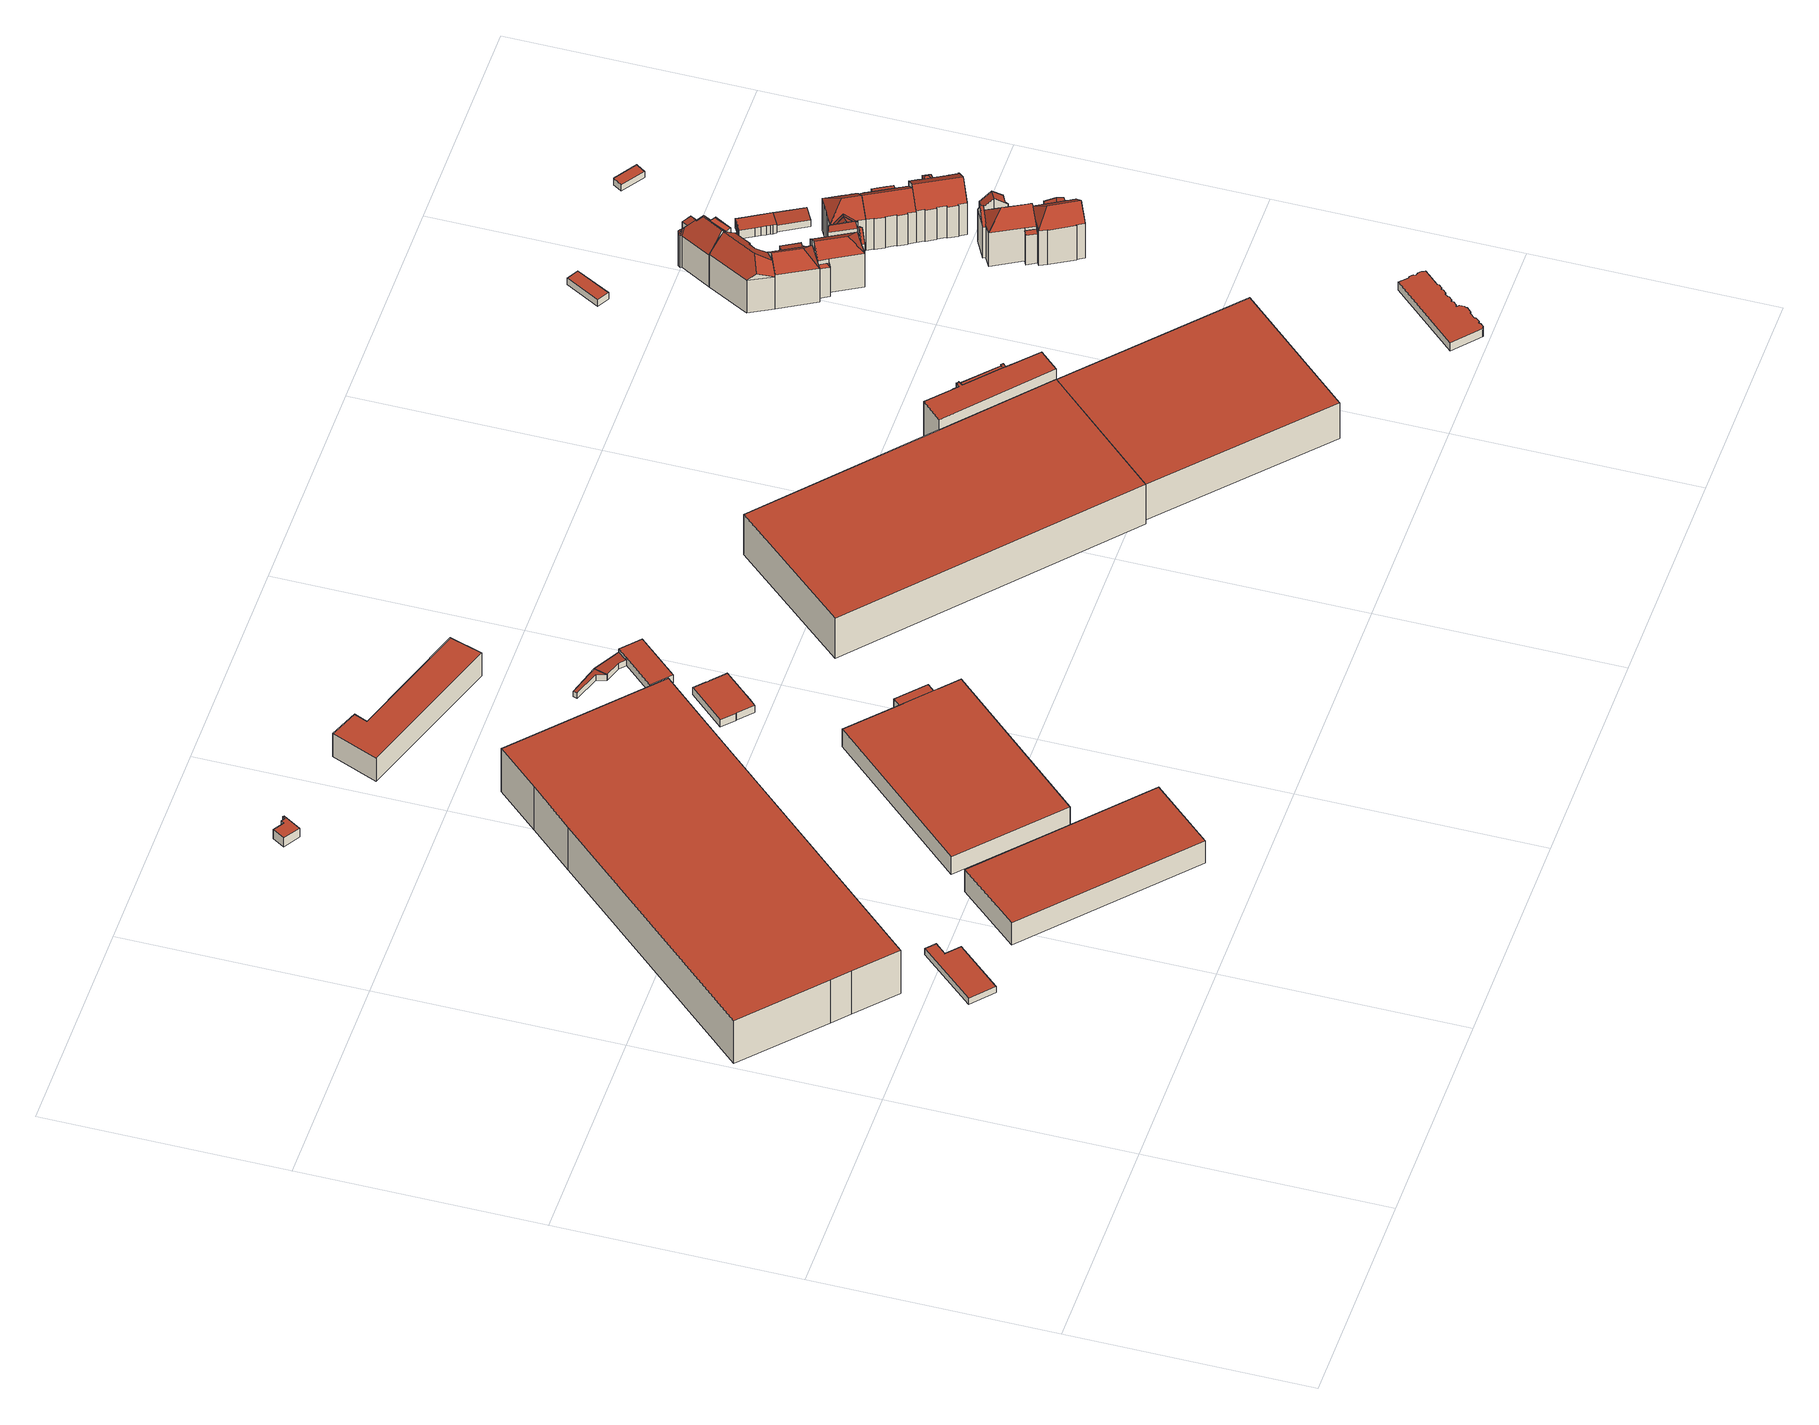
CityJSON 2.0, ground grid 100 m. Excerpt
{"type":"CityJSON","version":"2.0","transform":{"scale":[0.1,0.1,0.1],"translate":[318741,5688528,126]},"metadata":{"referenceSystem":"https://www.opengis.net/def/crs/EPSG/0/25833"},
"CityObjects":{
"building1":{"type":"Building","attributes":{"Dachtyp_tdc":"tdcPolyFlatRoof","Gemeindeschluessel":14713000,"Dachneigung":0,"QualitaetDacherkennung":40,"Geometrietyp2DReferenz":"3000","function":"31001_9998","roofType":"1000","measuredHeight":3},"geometry":[{"type":"MultiSurface","lod":"2","boundaries":[[[0,1,2,3]],[[1,4,5,2]],[[4,6,7,5]],[[6,8,9,7]],[[8,10,11,9]],[[10,0,3,11]],[[10,8,6,4,1,0]],[[3,2,5,7,9,11]]],"semantics":{"surfaces":[{"type":"WallSurface"},{"type":"RoofSurface"},{"type":"GroundSurface"}],"values":[0,0,0,0,0,0,1,2]}}]},
"building2":{"type":"Building","attributes":{"name":"Soccerworld","Dachtyp_tdc":"tdcPolyFlatRoof","Gemeindeschluessel":14713000,"Dachneigung":0,"QualitaetDacherkennung":30,"Geometrietyp2DReferenz":"3000","function":"31001_2090","roofType":"1000","measuredHeight":22.56},"geometry":[{"type":"MultiSurface","lod":"2","boundaries":[[[12,13,14,15]],[[13,16,17,14]],[[16,18,19,17]],[[18,20,21,19]],[[20,22,23,21]],[[22,24,25,23]],[[24,26,27,25]],[[26,28,29,27]],[[28,30,31,29]],[[30,32,33,31]],[[32,34,35,33]],[[34,12,15,35]],[[34,32,30,28,26,24,22,20,18,16,13,12]],[[15,14,17,19,21,23,25,27,29,31,33,35]]],"semantics":{"surfaces":[{"type":"WallSurface"},{"type":"RoofSurface"},{"type":"GroundSurface"}],"values":[0,0,0,0,0,0,0,0,0,0,0,0,1,2]}}]},
"building3":{"type":"Building","attributes":{"Dachtyp_tdc":"tdcPolyFlatRoof","Gemeindeschluessel":14713000,"Dachneigung":0,"QualitaetDacherkennung":41,"Geometrietyp2DReferenz":"3000","function":"31001_2461","roofType":"1000","measuredHeight":11.61},"geometry":[{"type":"MultiSurface","lod":"2","boundaries":[[[36,37,38,39]],[[37,40,41,38]],[[40,42,43,41]],[[42,36,39,43]],[[42,40,37,36]],[[39,38,41,43]]],"semantics":{"surfaces":[{"type":"WallSurface"},{"type":"RoofSurface"},{"type":"GroundSurface"}],"values":[0,0,0,0,1,2]}}]},
"building4":{"type":"Building","attributes":{"name":"Universitätsklinikum Leipzig","Dachtyp_tdc":"tdcPolyFlatRoof","Gemeindeschluessel":14713000,"Dachneigung":0,"QualitaetDacherkennung":62,"Geometrietyp2DReferenz":"3000","function":"31001_3051","roofType":"1000","measuredHeight":4.57},"geometry":[{"type":"MultiSurface","lod":"2","boundaries":[[[44,45,46,47]],[[45,48,49,46]],[[48,50,51,49]],[[50,52,53,51]],[[52,54,55,53]],[[54,56,57,55]],[[56,58,59,57]],[[58,44,47,59]],[[58,56,54,52,50,48,45,44]],[[46,49,51,53,55,57,59,47]]],"semantics":{"surfaces":[{"type":"WallSurface"},{"type":"RoofSurface"},{"type":"GroundSurface"}],"values":[0,0,0,0,0,0,0,0,1,2]}}]},
"building5":{"type":"Building","attributes":{"Gemeindeschluessel":14713000,"Geometrietyp2DReferenz":"3000","function":"31001_2000","roofType":"9999"},"children":["building5-1","building5-2"]},
"building5-1":{"type":"BuildingPart","attributes":{"Dachtyp_tdc":"tdcPolyFlatRoof","Dachneigung":0,"QualitaetDacherkennung":83,"Geometrietyp2DReferenz":"3000","roofType":"1000","measuredHeight":5.59},"parents":["building5"],"geometry":[{"type":"MultiSurface","lod":"2","boundaries":[[[60,61,62,63]],[[61,64,65,62]],[[66,60,63,67]],[[66,64,61,60]],[[63,62,65,67]],[[67,65,64,66]]],"semantics":{"surfaces":[{"type":"WallSurface"},{"type":"RoofSurface"},{"type":"GroundSurface"},{"type":"ClosureSurface"}],"values":[0,0,0,1,2,3]}}]},
"building5-2":{"type":"BuildingPart","attributes":{"Dachtyp_tdc":"tdcPolyFlatRoof","Dachneigung":0,"QualitaetDacherkennung":97,"Geometrietyp2DReferenz":"3000","roofType":"1000","measuredHeight":9.13},"parents":["building5"],"geometry":[{"type":"MultiSurface","lod":"2","boundaries":[[[68,65,64]],[[68,69,70,65]],[[69,71,72,70]],[[71,73,74,72]],[[73,75,76,74]],[[75,77,67,76]],[[77,66,67]],[[77,75,73,71,69,68]],[[65,70,72,74,76,67]],[[64,66,77,68]],[[64,65,67,66]]],"semantics":{"surfaces":[{"type":"WallSurface"},{"type":"RoofSurface"},{"type":"GroundSurface"},{"type":"ClosureSurface"}],"values":[0,0,0,0,0,0,0,1,2,0,3]}}]},
"building6":{"type":"Building","attributes":{"name":"Soccerworld","Dachtyp_tdc":"tdcPolyFlatRoof","Gemeindeschluessel":14713000,"Dachneigung":5.42,"QualitaetDacherkennung":66,"Geometrietyp2DReferenz":"3000","function":"31001_2090","roofType":"2100","measuredHeight":11.4},"geometry":[{"type":"MultiSurface","lod":"2","boundaries":[[[78,79,80,81]],[[79,82,83,80]],[[82,84,85,83]],[[84,86,87,85]],[[86,78,81,87]],[[86,84,82,79,78]],[[81,80,83,85,87]]],"semantics":{"surfaces":[{"type":"WallSurface"},{"type":"RoofSurface"},{"type":"GroundSurface"}],"values":[0,0,0,0,0,1,2]}}]},
"building7":{"type":"Building","attributes":{"Dachtyp_tdc":"tdcPolyFlatRoof","Gemeindeschluessel":14713000,"Dachneigung":0,"QualitaetDacherkennung":80,"Geometrietyp2DReferenz":"3000","function":"31001_9998","roofType":"1000","measuredHeight":12.1},"geometry":[{"type":"MultiSurface","lod":"2","boundaries":[[[88,89,90,91]],[[89,92,93,90]],[[92,94,95,93]],[[94,96,97,95]],[[96,98,99,97]],[[98,88,91,99]],[[98,96,94,92,89,88]],[[91,90,93,95,97,99]]],"semantics":{"surfaces":[{"type":"WallSurface"},{"type":"RoofSurface"},{"type":"GroundSurface"}],"values":[0,0,0,0,0,0,1,2]}}]},
"building8":{"type":"Building","attributes":{"Dachtyp_tdc":"tdcPolyFlatRoof","Gemeindeschluessel":14713000,"Dachneigung":0,"QualitaetDacherkennung":88,"Geometrietyp2DReferenz":"3000","function":"31001_9998","roofType":"1000","measuredHeight":3.61},"geometry":[{"type":"MultiSurface","lod":"2","boundaries":[[[100,101,102,103]],[[101,104,105,102]],[[104,106,107,105]],[[106,108,109,107]],[[108,110,111,109]],[[110,112,113,111]],[[112,114,115,113]],[[114,116,117,115]],[[116,118,119,117]],[[118,120,121,119]],[[120,122,123,121]],[[122,124,125,123]],[[124,126,127,125]],[[126,128,129,127]],[[128,100,103,129]],[[128,126,124,122,120,118,116,114,112,110,108,106,104,101,100]],[[103,102,105,107,109,111,113,115,117,119,121,123,125,127,129]]],"semantics":{"surfaces":[{"type":"WallSurface"},{"type":"RoofSurface"},{"type":"GroundSurface"}],"values":[0,0,0,0,0,0,0,0,0,0,0,0,0,0,0,1,2]}}]},
"building9":{"type":"Building","attributes":{"Dachtyp_tdc":"tdcPolyFlatRoof","Gemeindeschluessel":14713000,"Dachneigung":4.48,"QualitaetDacherkennung":74,"Geometrietyp2DReferenz":"3000","function":"31001_9998","roofType":"2100","measuredHeight":3.11},"geometry":[{"type":"MultiSurface","lod":"2","boundaries":[[[130,131,132,133]],[[131,134,135,132]],[[134,136,137,135]],[[136,138,139,137]],[[138,130,133,139]],[[138,136,134,131,130]],[[133,132,135,137,139]]],"semantics":{"surfaces":[{"type":"WallSurface"},{"type":"RoofSurface"},{"type":"GroundSurface"}],"values":[0,0,0,0,0,1,2]}}]},
"building10":{"type":"Building","attributes":{"Dachtyp_tdc":"tdcPolyFlatRoof","Gemeindeschluessel":14713000,"Dachneigung":0,"QualitaetDacherkennung":83,"Geometrietyp2DReferenz":"3000","function":"31001_9998","roofType":"1000","measuredHeight":3.98},"geometry":[{"type":"MultiSurface","lod":"2","boundaries":[[[140,141,142,143]],[[141,144,145,142]],[[144,146,147,145]],[[146,148,149,147]],[[148,140,143,149]],[[148,146,144,141,140]],[[143,142,145,147,149]]],"semantics":{"surfaces":[{"type":"WallSurface"},{"type":"RoofSurface"},{"type":"GroundSurface"}],"values":[0,0,0,0,0,1,2]}}]},
"building11":{"type":"Building","attributes":{"Dachtyp_tdc":"tdcPolyFlatRoof","Gemeindeschluessel":14713000,"Dachneigung":4.05,"QualitaetDacherkennung":78,"Geometrietyp2DReferenz":"3000","function":"31001_9998","roofType":"2100","measuredHeight":3.06},"geometry":[{"type":"MultiSurface","lod":"2","boundaries":[[[150,151,152,153]],[[151,154,155,152]],[[154,156,157,155]],[[156,158,159,157]],[[158,150,153,159]],[[158,156,154,151,150]],[[153,152,155,157,159]]],"semantics":{"surfaces":[{"type":"WallSurface"},{"type":"RoofSurface"},{"type":"GroundSurface"}],"values":[0,0,0,0,0,1,2]}}]},
"building12":{"type":"Building","attributes":{"Gemeindeschluessel":14713000,"Geometrietyp2DReferenz":"3000","function":"31001_2000","roofType":"9999"},"children":["building12-1","building12-2","building12-3"]},
"building12-1":{"type":"BuildingPart","attributes":{"Dachtyp_tdc":"tdcPolyFlatRoof","Dachneigung":0,"QualitaetDacherkennung":50,"Geometrietyp2DReferenz":"3000","roofType":"1000","measuredHeight":26.03},"parents":["building12"],"geometry":[{"type":"MultiSurface","lod":"2","boundaries":[[[160,161,162,163]],[[161,164,165,162]],[[164,166,167,165]],[[166,168,169,170,167]],[[171,172,173,174,175]],[[172,176,177,173]],[[176,178,179,177]],[[178,180,181,179]],[[180,182,183,181]],[[182,184,185,183]],[[184,182,180,178,176,172,171,168,166,164,161,160,186]],[[187,163,162,165,167,170,174,173,177,179,181,183,185]],[[163,187,186,160]],[[175,169,168,171]],[[175,174,170,169]],[[187,185,184,186]]],"semantics":{"surfaces":[{"type":"WallSurface"},{"type":"RoofSurface"},{"type":"GroundSurface"},{"type":"ClosureSurface"}],"values":[0,0,0,0,0,0,0,0,0,0,1,2,3,0,3,3]}}]},
"building12-2":{"type":"BuildingPart","attributes":{"Dachtyp_tdc":"tdcPolyFlatRoof","Dachneigung":0,"QualitaetDacherkennung":66,"Geometrietyp2DReferenz":"3000","roofType":"1000","measuredHeight":26.13},"parents":["building12"],"geometry":[{"type":"MultiSurface","lod":"2","boundaries":[[[188,189,190,185,184]],[[189,191,192,190]],[[191,193,194,192]],[[193,195,196,194]],[[195,197,198,196]],[[197,199,200,198]],[[199,201,202,200]],[[201,203,204,202]],[[203,205,206,204]],[[205,207,160,163,206]],[[207,205,203,201,199,197,195,193,191,189,188,208]],[[187,185,190,192,194,196,198,200,202,204,206,163]],[[184,186,208,188]],[[184,185,187,186]],[[186,160,207,208]],[[186,187,163,160]]],"semantics":{"surfaces":[{"type":"WallSurface"},{"type":"RoofSurface"},{"type":"GroundSurface"},{"type":"ClosureSurface"}],"values":[0,0,0,0,0,0,0,0,0,0,1,2,0,3,0,3]}}]},
"building12-3":{"type":"BuildingPart","attributes":{"Dachtyp_tdc":"tdcPolyFlatRoof","Dachneigung":0,"QualitaetDacherkennung":79,"Geometrietyp2DReferenz":"3000","roofType":"1000","measuredHeight":20.83},"parents":["building12"],"geometry":[{"type":"MultiSurface","lod":"2","boundaries":[[[169,209,210,170]],[[209,211,212,210]],[[211,213,214,212]],[[213,215,216,214]],[[215,217,218,216]],[[217,219,220,218]],[[219,221,222,220]],[[221,175,174,222]],[[221,219,217,215,213,211,209,169,175]],[[174,170,210,212,214,216,218,220,222]],[[170,174,175,169]]],"semantics":{"surfaces":[{"type":"WallSurface"},{"type":"RoofSurface"},{"type":"GroundSurface"},{"type":"ClosureSurface"}],"values":[0,0,0,0,0,0,0,0,1,2,3]}}]},
"building13":{"type":"Building","attributes":{"Dachtyp_tdc":"tdcPolyFlatRoof","Gemeindeschluessel":14713000,"Dachneigung":0,"QualitaetDacherkennung":92,"Geometrietyp2DReferenz":"3000","function":"31001_2000","roofType":"1000","measuredHeight":18.61},"geometry":[{"type":"MultiSurface","lod":"2","boundaries":[[[217,215,223,224]],[[215,213,225,223]],[[213,211,226,225]],[[211,209,227,226]],[[209,228,229,227]],[[228,230,231,229]],[[230,217,224,231]],[[230,228,209,211,213,215,217]],[[224,223,225,226,227,229,231]]],"semantics":{"surfaces":[{"type":"WallSurface"},{"type":"RoofSurface"},{"type":"GroundSurface"}],"values":[0,0,0,0,0,0,0,1,2]}}]},
"building14":{"type":"Building","attributes":{"Dachtyp_tdc":"tdcPolyFlatRoof","Gemeindeschluessel":14713000,"Dachneigung":0,"QualitaetDacherkennung":59,"Geometrietyp2DReferenz":"3000","function":"31001_2000","roofType":"1000","measuredHeight":4.26},"geometry":[{"type":"MultiSurface","lod":"2","boundaries":[[[232,233,234,235]],[[232,236,237,238,239,240,241,242,243,244,245,246,247,248,249,250,251,252,253,254,255,256,257,258,259,260,261,262,263,264,265,266,267,268,269,270,271,272,273,274,275,276,277,233]],[[234,278,279,280,281,282,283,284,285,286,287,288,289,290,291,292,293,294,295,296,297,298,299,300,301,302,303,304,305,306,307,308,309,310,311,312,313,314,315,316,317,318,319,235]],[[233,277,278,234]],[[277,276,279,278]],[[276,275,280,279]],[[275,274,281,280]],[[274,273,282,281]],[[273,272,283,282]],[[272,271,284,283]],[[271,270,285,284]],[[270,269,286,285]],[[269,268,287,286]],[[268,267,288,287]],[[267,266,289,288]],[[266,265,290,289]],[[265,264,291,290]],[[264,263,292,291]],[[263,262,293,292]],[[262,261,294,293]],[[261,260,295,294]],[[260,259,296,295]],[[259,258,297,296]],[[258,257,298,297]],[[257,256,299,298]],[[256,255,300,299]],[[255,254,301,300]],[[254,253,302,301]],[[253,252,303,302]],[[252,251,304,303]],[[251,250,305,304]],[[250,249,306,305]],[[249,248,307,306]],[[248,247,308,307]],[[247,246,309,308]],[[246,245,310,309]],[[245,244,311,310]],[[244,243,312,311]],[[243,242,313,312]],[[242,241,314,313]],[[241,240,315,314]],[[240,239,316,315]],[[239,238,317,316]],[[238,237,318,317]],[[237,236,319,318]],[[236,232,235,319]]],"semantics":{"surfaces":[{"type":"WallSurface"},{"type":"RoofSurface"},{"type":"GroundSurface"}],"values":[0,1,2,0,0,0,0,0,0,0,0,0,0,0,0,0,0,0,0,0,0,0,0,0,0,0,0,0,0,0,0,0,0,0,0,0,0,0,0,0,0,0,0,0,0,0]}}]},
"building15":{"type":"Building","attributes":{"Gemeindeschluessel":14713000,"Geometrietyp2DReferenz":"3000","function":"31001_9998","roofType":"9999"},"children":["building15-1","building15-2"]},
"building15-1":{"type":"BuildingPart","attributes":{"Dachtyp_tdc":"tdcPolyFlatRoof","Dachneigung":12.9,"QualitaetDacherkennung":50,"Geometrietyp2DReferenz":"3000","roofType":"2100","measuredHeight":16.85},"parents":["building15"],"geometry":[{"type":"MultiSurface","lod":"2","boundaries":[[[320,321,322]],[[320,323,324,321]],[[323,325,326,324]],[[325,327,328,326]],[[327,329,330,328]],[[329,331,332,330]],[[331,333,334,332]],[[333,331,329,327,325,323,320,335,336]],[[337,321,324,326,328,330,332,334]],[[320,322,335]],[[322,321,337,336,335]],[[337,334,333,336]]],"semantics":{"surfaces":[{"type":"WallSurface"},{"type":"RoofSurface"},{"type":"GroundSurface"},{"type":"ClosureSurface"}],"values":[0,0,0,0,0,0,0,1,2,0,3,3]}}]},
"building15-2":{"type":"BuildingPart","attributes":{"Dachtyp_tdc":"tdcHipAndGableRoof","Dachneigung":41.81,"QualitaetDacherkennung":37,"Geometrietyp2DReferenz":"3000","roofType":"5000","measuredHeight":23.57},"parents":["building15"],"geometry":[{"type":"MultiSurface","lod":"2","boundaries":[[[338,339,340,341]],[[339,342,343,340]],[[342,322,321,343]],[[344,345,334,333]],[[344,346,347,345]],[[346,348,349,347]],[[348,350,351,349]],[[350,352,353,351]],[[352,354,355,353]],[[354,356,357,355]],[[356,338,341,357]],[[352,350,348,358]],[[348,346,344,333,336,335,322,342,339,338,356,358]],[[356,354,352,358]],[[341,340,343,321,337,334,345,347,349,351,353,355,357]],[[337,321,322,335,336]],[[333,334,337,336]]],"semantics":{"surfaces":[{"type":"WallSurface"},{"type":"RoofSurface"},{"type":"GroundSurface"},{"type":"ClosureSurface"}],"values":[0,0,0,0,0,0,0,0,0,0,0,1,1,1,2,3,3]}}]},
"building16":{"type":"Building","attributes":{"Dachtyp_tdc":"tdcFreeFormRoof","Gemeindeschluessel":14713000,"Dachneigung":42.85,"QualitaetDacherkennung":30,"Geometrietyp2DReferenz":"3000","function":"31001_9998","roofType":"5000","measuredHeight":23.87},"geometry":[{"type":"MultiSurface","lod":"2","boundaries":[[[359,360,361,362]],[[360,363,364,361]],[[363,365,366,364]],[[365,367,368,366]],[[367,369,370,368]],[[369,371,372,370]],[[371,373,374,372]],[[373,375,376,374]],[[375,377,378,376]],[[377,379,380,378]],[[379,381,382,380]],[[381,359,362,382]],[[381,383,384,385]],[[383,379,377,375,373,371,369,367,365,363,386,384]],[[384,386,360,359,385]],[[363,360,386]],[[359,381,385]],[[381,379,383]],[[362,361,364,366,368,370,372,374,376,378,380,382]]],"semantics":{"surfaces":[{"type":"WallSurface"},{"type":"RoofSurface"},{"type":"GroundSurface"}],"values":[0,0,0,0,0,0,0,0,0,0,0,0,1,1,1,0,0,0,2]}}]},
"building17":{"type":"Building","attributes":{"Dachtyp_tdc":"tdcPolyFlatRoof","Gemeindeschluessel":14713000,"Dachneigung":0,"QualitaetDacherkennung":86,"Geometrietyp2DReferenz":"3000","function":"31001_9998","roofType":"1000","measuredHeight":3.2},"geometry":[{"type":"MultiSurface","lod":"2","boundaries":[[[387,388,389,390]],[[388,391,392,389]],[[391,393,394,392]],[[393,387,390,394]],[[393,391,388,387]],[[390,389,392,394]]],"semantics":{"surfaces":[{"type":"WallSurface"},{"type":"RoofSurface"},{"type":"GroundSurface"}],"values":[0,0,0,0,1,2]}}]},
"building18":{"type":"Building","attributes":{"Gemeindeschluessel":14713000,"Geometrietyp2DReferenz":"3000","function":"31001_9998","roofType":"9999"},"children":["building18-1","building18-2","building18-3","building18-4","building18-5"]},
"building18-1":{"type":"BuildingPart","attributes":{"Dachtyp_tdc":"tdcFreeFormRoof","Dachneigung":44.2,"QualitaetDacherkennung":9,"Geometrietyp2DReferenz":"3000","roofType":"5000","measuredHeight":16.39},"parents":["building18"],"geometry":[{"type":"MultiSurface","lod":"2","boundaries":[[[395,396,397,398]],[[396,399,400,397]],[[399,401,402,400]],[[403,395,398,404]],[[399,396,395,405]],[[395,403,405]],[[403,401,399,405]],[[398,397,400,402,404]],[[404,402,401,403]]],"semantics":{"surfaces":[{"type":"WallSurface"},{"type":"RoofSurface"},{"type":"GroundSurface"},{"type":"ClosureSurface"}],"values":[0,0,0,0,1,1,1,2,3]}}]},
"building18-2":{"type":"BuildingPart","attributes":{"Dachtyp_tdc":"tdcGableRoof","Dachneigung":40.08,"QualitaetDacherkennung":25,"Geometrietyp2DReferenz":"3000","roofType":"3100","measuredHeight":21.48},"parents":["building18"],"geometry":[{"type":"MultiSurface","lod":"2","boundaries":[[[406,407,408,409]],[[407,410,411,408]],[[410,412,413,411]],[[412,414,415,413]],[[414,416,417,418,415]],[[412,410,407,406,419,420]],[[420,421,416,414,412]],[[422,423,424,409,408,411,413,415,418]],[[425,426,421,420]],[[423,422,426,425]],[[419,427,428,425,420]],[[423,425,428,424]],[[406,409,424,428,427,419]],[[421,426,417,416]],[[426,422,418,417]]],"semantics":{"surfaces":[{"type":"WallSurface"},{"type":"RoofSurface"},{"type":"GroundSurface"},{"type":"ClosureSurface"}],"values":[0,0,0,0,0,1,1,2,0,3,0,3,3,0,3]}}]},
"building18-3":{"type":"BuildingPart","attributes":{"Dachtyp_tdc":"tdcGableRoof","Dachneigung":49.75,"QualitaetDacherkennung":47,"Geometrietyp2DReferenz":"3000","roofType":"3100","measuredHeight":21.51},"parents":["building18"],"geometry":[{"type":"MultiSurface","lod":"2","boundaries":[[[429,430,431,432]],[[430,433,434,431]],[[433,435,436,434]],[[435,437,409,436]],[[433,430,429,438,439]],[[439,440,437,435,433]],[[441,432,431,434,436,409]],[[438,442,439]],[[429,432,441,442,438]],[[442,440,439]],[[441,409,437,440,442]]],"semantics":{"surfaces":[{"type":"WallSurface"},{"type":"RoofSurface"},{"type":"GroundSurface"},{"type":"ClosureSurface"}],"values":[0,0,0,0,1,1,2,0,3,0,3]}}]},
"building18-4":{"type":"BuildingPart","attributes":{"Dachtyp_tdc":"tdcHipAndGableRoof","Dachneigung":39.11,"QualitaetDacherkennung":50,"Geometrietyp2DReferenz":"3000","roofType":"5000","measuredHeight":22.53},"parents":["building18"],"geometry":[{"type":"MultiSurface","lod":"2","boundaries":[[[443,444,445,446]],[[444,447,448,445]],[[447,449,450,448]],[[449,451,452,450]],[[451,453,454,452]],[[417,455,456,418]],[[455,457,403,404,456]],[[458,443,446,402,401]],[[455,417,426,425,428,459]],[[428,453,451,449,447,444,443,459]],[[443,458,457,455,459]],[[446,445,448,450,452,454,424,423,422,418,456,404,402]],[[424,454,453,428]],[[422,423,425,426]],[[423,424,428,425]],[[417,418,422,426]],[[458,401,403,457]],[[401,402,404,403]]],"semantics":{"surfaces":[{"type":"WallSurface"},{"type":"RoofSurface"},{"type":"GroundSurface"},{"type":"ClosureSurface"}],"values":[0,0,0,0,0,0,0,0,1,1,1,2,3,3,3,3,0,3]}}]},
"building18-5":{"type":"BuildingPart","attributes":{"Dachtyp_tdc":"tdcFreeFormRoof","Dachneigung":78.69,"QualitaetDacherkennung":18,"Geometrietyp2DReferenz":"3000","roofType":"5000","measuredHeight":21.43},"parents":["building18"],"geometry":[{"type":"MultiSurface","lod":"2","boundaries":[[[460,461,462,454,453]],[[463,427,419,464]],[[465,463,464,440,442,438,461]],[[465,461,460]],[[463,465,460,427]],[[454,462,432,441,409,424]],[[437,440,464,406]],[[432,462,461,438,429]],[[441,432,429,438,442]],[[409,441,442,440,437]],[[419,406,464]],[[424,409,437,406,419,427,428]],[[453,428,427,460]],[[453,454,424,428]]],"semantics":{"surfaces":[{"type":"WallSurface"},{"type":"RoofSurface"},{"type":"GroundSurface"},{"type":"ClosureSurface"}],"values":[0,1,1,1,1,2,0,0,3,3,0,3,0,3]}}]},
"building19":{"type":"Building","attributes":{"Dachtyp_tdc":"tdcFreeFormRoof","Gemeindeschluessel":14713000,"Dachneigung":51.79,"QualitaetDacherkennung":15,"Geometrietyp2DReferenz":"3000","function":"31001_9998","roofType":"5000","measuredHeight":25.03},"geometry":[{"type":"MultiSurface","lod":"2","boundaries":[[[466,467,468,469]],[[467,470,471,468]],[[470,472,473,471]],[[472,474,475,473]],[[474,476,477,475]],[[476,478,479,477]],[[478,480,364,479]],[[480,481,361,364]],[[481,482,483,361]],[[482,484,485,483]],[[484,486,487,485]],[[486,488,489,487]],[[488,490,491,489]],[[490,492,493,491]],[[492,494,495,493]],[[494,496,497,495]],[[496,498,499,497]],[[498,500,501,499]],[[500,502,503,501]],[[502,466,469,503]],[[504,500,498]],[[505,504,498,496]],[[506,507,508,505,496,494]],[[509,506,494,492]],[[509,492,490]],[[510,511,506,509,490,488]],[[510,488,486]],[[511,510,486,484]],[[507,506,511,484,482]],[[512,513,514,515,508,507,482,481]],[[513,476,516]],[[512,476,513]],[[512,478,476]],[[478,512,480]],[[517,516,476]],[[518,517,476,474]],[[518,474,472]],[[472,517,518]],[[470,517,472]],[[517,467,516]],[[467,517,470]],[[514,513,516,467,466]],[[515,514,466,502]],[[504,505,508,515,502,500]],[[480,512,481]],[[469,468,471,473,475,477,479,364,361,483,485,487,489,491,493,495,497,499,501,503]]],"semantics":{"surfaces":[{"type":"WallSurface"},{"type":"RoofSurface"},{"type":"GroundSurface"}],"values":[0,0,0,0,0,0,0,0,0,0,0,0,0,0,0,0,0,0,0,0,1,1,1,1,1,1,1,1,1,1,1,1,1,1,1,1,1,1,1,1,1,1,1,1,0,2]}}]},
"building20":{"type":"Building","attributes":{"Gemeindeschluessel":14713000,"Geometrietyp2DReferenz":"3000","function":"31001_9998","roofType":"9999"},"children":["building20-1","building20-2","building20-3","building20-4"]},
"building20-1":{"type":"BuildingPart","attributes":{"Dachtyp_tdc":"tdcHipAndGableRoof","Dachneigung":45.72,"QualitaetDacherkennung":53,"Geometrietyp2DReferenz":"3000","roofType":"5000","measuredHeight":23.16},"parents":["building20"],"geometry":[{"type":"MultiSurface","lod":"2","boundaries":[[[519,520,521,522]],[[520,523,524,521]],[[523,525,526,524]],[[525,527,528,526]],[[527,529,530,531,528]],[[532,533,534,535,536]],[[533,537,538,534]],[[537,539,538]],[[540,541,542,543]],[[541,519,522,542]],[[544,545,537,533,546]],[[533,532,529,527,546]],[[527,525,523,520,519,541,540,547,544,546]],[[522,521,524,526,528,531,535,534,538,548,549,543,542]],[[536,530,529,532]],[[536,535,531,530]],[[545,539,537]],[[550,548,538,539]],[[544,550,539,545]],[[540,543,549,547]],[[547,549,548,550,544]]],"semantics":{"surfaces":[{"type":"WallSurface"},{"type":"RoofSurface"},{"type":"GroundSurface"},{"type":"ClosureSurface"}],"values":[0,0,0,0,0,0,0,0,0,0,1,1,1,2,0,3,0,3,3,3,3]}}]},
"building20-2":{"type":"BuildingPart","attributes":{"Dachtyp_tdc":"tdcPolyFlatRoof","Dachneigung":19.41,"QualitaetDacherkennung":42,"Geometrietyp2DReferenz":"3000","roofType":"2100","measuredHeight":16.09},"parents":["building20"],"geometry":[{"type":"MultiSurface","lod":"2","boundaries":[[[530,551,552,531]],[[551,553,554,552]],[[553,536,535,554]],[[553,551,530,536]],[[535,531,552,554]],[[530,531,535,536]]],"semantics":{"surfaces":[{"type":"WallSurface"},{"type":"RoofSurface"},{"type":"GroundSurface"},{"type":"ClosureSurface"}],"values":[0,0,0,1,2,3]}}]},
"building20-3":{"type":"BuildingPart","attributes":{"Dachtyp_tdc":"tdcGableRoof","Dachneigung":55.21,"QualitaetDacherkennung":18,"Geometrietyp2DReferenz":"3000","roofType":"3100","measuredHeight":22.81},"parents":["building20"],"geometry":[{"type":"MultiSurface","lod":"2","boundaries":[[[539,555,556,538]],[[555,557,558,556]],[[557,559,560,558]],[[539,545,561,562,563]],[[564,562,561,565,566]],[[557,564,566,559]],[[555,563,562,564,557]],[[539,563,555]],[[556,558,560,548,538]],[[538,548,550,539]],[[548,560,559,550]],[[544,567,565,561,545]],[[550,544,545,539]],[[559,566,565,567,544,550]]],"semantics":{"surfaces":[{"type":"WallSurface"},{"type":"RoofSurface"},{"type":"GroundSurface"},{"type":"ClosureSurface"}],"values":[0,0,0,1,1,0,0,0,2,3,3,0,3,3]}}]},
"building20-4":{"type":"BuildingPart","attributes":{"Dachtyp_tdc":"tdcGableRoof","Dachneigung":42.5,"QualitaetDacherkennung":59,"Geometrietyp2DReferenz":"3000","roofType":"3100","measuredHeight":21.94},"parents":["building20"],"geometry":[{"type":"MultiSurface","lod":"2","boundaries":[[[568,569,570,571]],[[569,572,573,570]],[[572,574,575,573]],[[574,576,577,575]],[[576,578,540,543,577]],[[579,568,571,560,559,566]],[[580,578,576,574,572]],[[572,569,568,579,565,567,580]],[[571,570,573,575,577,543,549,548,560]],[[547,540,578,580]],[[549,543,540,547]],[[567,544,547,580]],[[544,550,548,549,547]],[[579,566,565]],[[548,550,559,560]],[[559,550,544,567,565,566]]],"semantics":{"surfaces":[{"type":"WallSurface"},{"type":"RoofSurface"},{"type":"GroundSurface"},{"type":"ClosureSurface"}],"values":[0,0,0,0,0,0,1,1,2,0,3,0,3,0,3,3]}}]},
"building21":{"type":"Building","attributes":{"Gemeindeschluessel":14713000,"Geometrietyp2DReferenz":"3000","function":"31001_9998","roofType":"9999"},"children":["building21-1","building21-2"]},
"building21-1":{"type":"BuildingPart","attributes":{"Dachtyp_tdc":"tdcFreeFormRoof","Dachneigung":39.45,"QualitaetDacherkennung":21,"Geometrietyp2DReferenz":"3000","roofType":"5000","measuredHeight":23.7},"parents":["building21"],"geometry":[{"type":"MultiSurface","lod":"2","boundaries":[[[581,582,583]],[[584,585,586,587,588]],[[585,589,590,586]],[[589,591,592,590]],[[591,593,594,592]],[[593,595,596,594]],[[595,597,598,596]],[[597,599,600,598]],[[599,601,602,600]],[[601,603,604,602]],[[603,605,606,604]],[[605,607,608,606]],[[607,609,610,608]],[[609,611,612,610]],[[611,581,583,612]],[[607,605,603,601,599,597,595,613]],[[595,593,591,589,585,584,614,581,611,613]],[[611,609,607,613]],[[583,615,616,587,586,590,592,594,596,598,600,602,604,606,608,610,612]],[[617,618,582,581,614]],[[617,616,615,618]],[[615,583,582,618]],[[584,588,617,614]],[[588,587,616,617]]],"semantics":{"surfaces":[{"type":"WallSurface"},{"type":"RoofSurface"},{"type":"GroundSurface"},{"type":"ClosureSurface"}],"values":[0,0,0,0,0,0,0,0,0,0,0,0,0,0,0,1,1,1,2,0,3,3,0,3]}}]},
"building21-2":{"type":"BuildingPart","attributes":{"Dachtyp_tdc":"tdcGableRoof","Dachneigung":10.35,"QualitaetDacherkennung":27,"Geometrietyp2DReferenz":"3000","roofType":"3100","measuredHeight":16.45},"parents":["building21"],"geometry":[{"type":"MultiSurface","lod":"2","boundaries":[[[582,619,620,583]],[[619,621,622,620]],[[621,623,624,622]],[[623,625,626,624]],[[625,627,628,626]],[[627,629,630,628]],[[629,631,632,630]],[[631,588,587,632]],[[627,625,623,621,619,582,619,618]],[[618,617,588,631,629,627]],[[587,616,615,620,583,620,622,624,626,628,630,632]],[[617,616,587,588]],[[615,616,617,618]],[[619,620,615,618]]],"semantics":{"surfaces":[{"type":"WallSurface"},{"type":"RoofSurface"},{"type":"GroundSurface"},{"type":"ClosureSurface"}],"values":[0,0,0,0,0,0,0,0,1,1,2,3,3,3]}}]},
"building22":{"type":"Building","attributes":{"Gemeindeschluessel":14713000,"Geometrietyp2DReferenz":"3000","function":"31001_9998","roofType":"9999"},"children":["building22-1","building22-2"]},
"building22-1":{"type":"BuildingPart","attributes":{"Dachtyp_tdc":"tdcHipAndGableRoof","Dachneigung":38.14,"QualitaetDacherkennung":43,"Geometrietyp2DReferenz":"3000","roofType":"5000","measuredHeight":21.96},"parents":["building22"],"geometry":[{"type":"MultiSurface","lod":"2","boundaries":[[[633,634,635,636]],[[634,637,638,635]],[[637,639,640,638]],[[639,641,642,640]],[[641,643,644,642]],[[643,645,646,647,644]],[[648,649,650,651,652]],[[649,653,654,650]],[[653,655,656,654]],[[655,657,658,656]],[[657,659,660,658]],[[659,661,662,660]],[[661,633,636,662]],[[657,655,653,649,648,663]],[[648,664,665,645,643,641,663]],[[641,639,637,634,633,661,659,657,663]],[[636,635,638,640,642,644,647,651,650,654,656,658,660,662]],[[652,664,648]],[[665,646,645]],[[652,651,647,646]],[[652,646,665,664]]],"semantics":{"surfaces":[{"type":"WallSurface"},{"type":"RoofSurface"},{"type":"GroundSurface"},{"type":"ClosureSurface"}],"values":[0,0,0,0,0,0,0,0,0,0,0,0,0,1,1,1,2,0,0,3,3]}}]},
"building22-2":{"type":"BuildingPart","attributes":{"Dachtyp_tdc":"tdcFreeFormRoof","Dachneigung":49.19,"QualitaetDacherkennung":48,"Geometrietyp2DReferenz":"3000","roofType":"5000","measuredHeight":20.89},"parents":["building22"],"geometry":[{"type":"MultiSurface","lod":"2","boundaries":[[[646,435,666,647]],[[435,667,668,666]],[[667,669,670,668]],[[669,652,651,670]],[[435,646,665,671,672]],[[672,671,664,652,669,667]],[[667,435,672]],[[647,666,668,670,651]],[[647,651,652,646]],[[671,665,664]],[[664,665,646,652]]],"semantics":{"surfaces":[{"type":"WallSurface"},{"type":"RoofSurface"},{"type":"GroundSurface"},{"type":"ClosureSurface"}],"values":[0,0,0,0,1,1,0,2,3,0,3]}}]},
"building23":{"type":"Building","attributes":{"Gemeindeschluessel":14713000,"Geometrietyp2DReferenz":"3000","function":"31001_9998","roofType":"9999"},"children":["building23-1","building23-2"]},
"building23-1":{"type":"BuildingPart","attributes":{"Dachtyp_tdc":"tdcPolyFlatRoof","Dachneigung":5.18,"QualitaetDacherkennung":30,"Geometrietyp2DReferenz":"3000","roofType":"2100","measuredHeight":16.96},"parents":["building23"],"geometry":[{"type":"MultiSurface","lod":"2","boundaries":[[[673,674,675]],[[673,676,677,674]],[[676,678,679,677]],[[678,680,681,679]],[[680,682,683,681]],[[682,684,685,686,683]],[[682,680,678,676,673,684]],[[686,674,677,679,681,683]],[[673,675,685,684]],[[675,674,686,685]]],"semantics":{"surfaces":[{"type":"WallSurface"},{"type":"RoofSurface"},{"type":"GroundSurface"},{"type":"ClosureSurface"}],"values":[0,0,0,0,0,0,1,2,0,3]}}]},
"building23-2":{"type":"BuildingPart","attributes":{"Dachtyp_tdc":"tdcGableRoof","Dachneigung":39.4,"QualitaetDacherkennung":60,"Geometrietyp2DReferenz":"3000","roofType":"3100","measuredHeight":21.99},"parents":["building23"],"geometry":[{"type":"MultiSurface","lod":"2","boundaries":[[[687,688,689,690]],[[688,691,692,689]],[[691,693,694,692]],[[693,695,696,694]],[[695,697,698,696]],[[697,699,700,698]],[[699,701,702,700]],[[701,641,703,702]],[[641,704,705,703]],[[704,706,707,705]],[[706,708,709,707]],[[708,710,711,709]],[[710,675,674,711]],[[685,712,713,686]],[[712,714,715,713]],[[714,716,717,715]],[[716,718,719,717]],[[718,720,721,719]],[[720,687,690,721]],[[716,714,712,685,675,710,708,706,704,641]],[[641,701,699,697,695,693,691,688,687,720,718,716]],[[690,689,692,694,696,698,700,702,703,705,707,709,711,674,686,713,715,717,719,721]],[[686,674,675,685]]],"semantics":{"surfaces":[{"type":"WallSurface"},{"type":"RoofSurface"},{"type":"GroundSurface"},{"type":"ClosureSurface"}],"values":[0,0,0,0,0,0,0,0,0,0,0,0,0,0,0,0,0,0,0,1,1,2,3]}}]},
"building24":{"type":"Building","attributes":{"Dachtyp_tdc":"tdcPolyFlatRoof","Gemeindeschluessel":14713000,"Dachneigung":0,"QualitaetDacherkennung":81,"Geometrietyp2DReferenz":"3000","function":"31001_9998","roofType":"1000","measuredHeight":4.61},"geometry":[{"type":"MultiSurface","lod":"2","boundaries":[[[722,723,724,725]],[[723,726,727,724]],[[726,728,729,727]],[[728,730,731,729]],[[730,732,733,731]],[[732,734,735,733]],[[734,736,737,735]],[[736,738,739,737]],[[738,740,741,739]],[[740,742,743,741]],[[742,744,745,743]],[[744,746,747,745]],[[746,748,749,747]],[[748,722,725,749]],[[748,746,744,742,740,738,736,734,732,730,728,726,723,722]],[[725,724,727,729,731,733,735,737,739,741,743,745,747,749]]],"semantics":{"surfaces":[{"type":"WallSurface"},{"type":"RoofSurface"},{"type":"GroundSurface"}],"values":[0,0,0,0,0,0,0,0,0,0,0,0,0,0,1,2]}}]},
"building25":{"type":"Building","attributes":{"Gemeindeschluessel":14713000,"Geometrietyp2DReferenz":"3000","function":"31001_9998","roofType":"9999"},"children":["building25-1","building25-2","building25-3"]},
"building25-1":{"type":"BuildingPart","attributes":{"Dachtyp_tdc":"tdcFreeFormRoof","Dachneigung":38.43,"QualitaetDacherkennung":4,"Geometrietyp2DReferenz":"3000","roofType":"5000","measuredHeight":19.67},"parents":["building25"],"geometry":[{"type":"MultiSurface","lod":"2","boundaries":[[[750,751,752,753]],[[751,754,755,752]],[[754,756,757,755]],[[756,758,759,760,757]],[[761,762,763,764]],[[762,750,753,763]],[[765,766,767,768]],[[766,758,756,767]],[[756,754,751,750,768,767]],[[750,762,761,765,768]],[[753,752,755,757,760,769,770,764,763]],[[771,759,758,766]],[[771,769,760,759]],[[770,769,771,766,765]],[[761,764,770,765]]],"semantics":{"surfaces":[{"type":"WallSurface"},{"type":"RoofSurface"},{"type":"GroundSurface"},{"type":"ClosureSurface"}],"values":[0,0,0,0,0,0,1,1,1,1,2,0,3,3,3]}}]},
"building25-2":{"type":"BuildingPart","attributes":{"Dachtyp_tdc":"tdcPolyFlatRoof","Dachneigung":0,"QualitaetDacherkennung":30,"Geometrietyp2DReferenz":"3000","roofType":"1000","measuredHeight":16.25},"parents":["building25"],"geometry":[{"type":"MultiSurface","lod":"2","boundaries":[[[759,772,773,760]],[[772,774,775,773]],[[774,776,777,775]],[[776,778,779,777]],[[778,780,781,779]],[[780,778,776,774,772,759,771]],[[769,760,773,775,777,779,781]],[[760,769,771,759]],[[769,781,780,771]]],"semantics":{"surfaces":[{"type":"WallSurface"},{"type":"RoofSurface"},{"type":"GroundSurface"},{"type":"ClosureSurface"}],"values":[0,0,0,0,0,1,2,3,3]}}]},
"building25-3":{"type":"BuildingPart","attributes":{"Dachtyp_tdc":"tdcGableRoof","Dachneigung":46.24,"QualitaetDacherkennung":41,"Geometrietyp2DReferenz":"3000","roofType":"3100","measuredHeight":23.66},"parents":["building25"],"geometry":[{"type":"MultiSurface","lod":"2","boundaries":[[[782,783,784,785]],[[783,786,787,784]],[[786,788,789,787]],[[788,790,791,789]],[[790,792,793,791]],[[792,794,795,793]],[[794,796,797,795]],[[796,798,799,797]],[[798,800,801,799]],[[800,802,803,801]],[[802,804,805,803]],[[804,806,807,805]],[[806,808,764,807]],[[808,761,764]],[[809,810,811,781,780]],[[810,812,813,811]],[[812,814,815,813]],[[814,816,817,815]],[[816,818,819,817]],[[818,820,821,819]],[[820,822,823,821]],[[822,824,825,823]],[[824,826,827,825]],[[826,782,785,827]],[[822,820,818,816,814,812,810,809,828,808,806,804,802,800,798]],[[798,796,794,792,790,788,786,783,782,826,824,822]],[[785,784,787,789,791,793,795,797,799,801,803,805,807,764,770,769,781,811,813,815,817,819,821,823,825,827]],[[828,766,765,761,808]],[[766,771,769,770,765]],[[765,770,764,761]],[[809,780,771,766,828]],[[780,781,769,771]]],"semantics":{"surfaces":[{"type":"WallSurface"},{"type":"RoofSurface"},{"type":"GroundSurface"},{"type":"ClosureSurface"}],"values":[0,0,0,0,0,0,0,0,0,0,0,0,0,0,0,0,0,0,0,0,0,0,0,0,1,1,2,0,3,3,0,3]}}]},
"building26":{"type":"Building","attributes":{"Dachtyp_tdc":"tdcPolyFlatRoof","Gemeindeschluessel":14713000,"Dachneigung":3.15,"QualitaetDacherkennung":70,"Geometrietyp2DReferenz":"3000","function":"31001_9998","roofType":"2100","measuredHeight":3.85},"geometry":[{"type":"MultiSurface","lod":"2","boundaries":[[[829,830,831,832]],[[830,833,834,831]],[[833,835,836,834]],[[835,829,832,836]],[[835,833,830,829]],[[832,831,834,836]]],"semantics":{"surfaces":[{"type":"WallSurface"},{"type":"RoofSurface"},{"type":"GroundSurface"}],"values":[0,0,0,0,1,2]}}]},
"building27":{"type":"Building","attributes":{"Dachtyp_tdc":"tdcPolyFlatRoof","Gemeindeschluessel":14713000,"Dachneigung":0,"QualitaetDacherkennung":78,"Geometrietyp2DReferenz":"3000","function":"31001_2000","roofType":"1000","measuredHeight":3.29},"geometry":[{"type":"MultiSurface","lod":"2","boundaries":[[[837,838,839,840]],[[838,841,842,839]],[[841,843,844,842]],[[843,845,846,844]],[[845,847,848,846]],[[847,849,850,848]],[[849,837,840,850]],[[849,847,845,843,841,838,837]],[[840,839,842,844,846,848,850]]],"semantics":{"surfaces":[{"type":"WallSurface"},{"type":"RoofSurface"},{"type":"GroundSurface"}],"values":[0,0,0,0,0,0,0,1,2]}}]}
},
"vertices":[
[819,942,56],[652,755,56],[652,755,26],[819,942,26],[561,835,56],[561,835,26],[769,1069,56],[769,1069,26],[806,1035,56],[806,1035,26],[766,989,56],[766,989,26],
[1353,1983,248],[547,1095,248],[547,1095,23],[1353,1983,23],[390,1238,248],[390,1238,23],[322,1300,248],[322,1300,23],[9,1584,248],[9,1584,23],[815,2472,248],[815,2472,23],[982,2656,248],[982,2656,23],[1143,2833,248],[1143,2833,23],[1254,2732,248],[1254,2732,23],[1614,2406,248],[1614,2406,23],[1682,2344,248],[1682,2344,23],[1520,2167,248],[1520,2167,23],
[1752,454,150],[1529,205,150],[1529,205,34],[1752,454,34],[901,770,150],[901,770,34],[1124,1019,150],[1124,1019,34],
[674,3580,53],[718,3553,53],[718,3553,7],[674,3580,7],[727,3566,53],[727,3566,7],[743,3556,53],[743,3556,7],[750,3566,53],[750,3566,7],[756,3563,53],[756,3563,7],[709,3487,53],[709,3487,7],[642,3529,53],[642,3529,7],
[1967,1552,96],[2078,1451,96],[2078,1451,40],[1967,1552,40],[2032,1399,96],[2032,1399,40],[1920,1500,96],[1920,1500,40],
[2032,1399,131],[2107,1331,131],[2107,1331,40],[1573,745,131],[1573,745,40],[1190,1093,131],[1190,1093,40],[1724,1679,131],[1724,1679,40],[1920,1500,131],
[1254,2732,122],[1315,2800,131],[1315,2800,17],[1254,2732,17],[1360,2759,131],[1360,2759,17],[1676,2473,131],[1676,2473,17],[1614,2406,122],[1614,2406,17],
[1073,3300,129],[1153,3492,129],[1153,3492,8],[1073,3300,8],[1275,3445,129],[1275,3445,8],[1252,3389,129],[1252,3389,8],[1768,3220,129],[1768,3220,8],[1725,3085,129],[1725,3085,8],
[1878,2115,64],[1839,2073,64],[1839,2073,28],[1878,2115,28],[1832,2065,64],[1832,2065,28],[1815,2047,64],[1815,2047,28],[1756,2100,64],[1756,2100,28],[1754,2102,64],[1754,2102,28],[1703,2149,64],[1703,2149,28],[1838,2297,64],[1838,2297,28],[1881,2258,64],[1881,2258,28],[1883,2256,64],[1883,2256,28],[1891,2248,64],[1891,2248,28],[1893,2246,64],[1893,2246,28],[1946,2198,64],[1946,2198,28],[1950,2195,64],[1950,2195,28],[1889,2128,64],[1889,2128,28],
[1706,2706,43],[1712,2725,41],[1712,2725,14],[1706,2706,14],[1851,2684,41],[1851,2684,14],[1830,2628,45],[1830,2628,14],[1818,2668,43],[1818,2668,14],
[1886,2386,59],[1810,2455,59],[1810,2455,19],[1886,2386,19],[1925,2582,59],[1925,2582,19],[1961,2622,59],[1961,2622,19],[2037,2553,59],[2037,2553,19],
[1830,2628,46],[1851,2684,42],[1851,2684,15],[1830,2628,15],[1961,2622,42],[1961,2622,15],[1925,2582,45],[1925,2582,15],[1900,2604,45],[1900,2604,15],
[3591,1605,289],[3607,1590,289],[3607,1590,28],[3591,1605,28],[3616,1582,289],[3616,1582,28],[3705,1500,289],[3705,1500,28],[3633,1421,289],[3633,1421,237],[3633,1421,28],[3249,1761,289],[3326,1845,289],[3326,1845,28],[3249,1761,28],[3249,1761,237],[3414,1765,289],[3414,1765,28],[3423,1757,289],[3423,1757,28],[3441,1741,289],[3441,1741,28],[3454,1756,289],[3454,1756,28],[3463,1749,289],[3463,1749,28],[3449,1733,289],[3449,1733,28],
[3463,1749,290],[3463,1748,290],[3463,1748,28],[3456,1741,290],[3456,1741,28],[3459,1739,290],[3459,1739,28],[3461,1741,290],[3461,1741,28],[3589,1625,290],[3589,1625,28],[3587,1622,290],[3587,1622,28],[3590,1620,290],[3590,1620,28],[3596,1627,290],[3596,1627,28],[3604,1619,290],[3604,1619,28],[3591,1605,290],[3449,1733,290],
[3632,1420,237],[3632,1420,28],[3606,1391,237],[3606,1391,28],[3603,1388,237],[3603,1388,28],[3559,1340,237],[3559,1340,28],[3194,940,237],[3194,940,28],[2175,1843,237],[2175,1843,28],[2607,2330,237],[2607,2330,28],
[3559,1340,51],[3194,940,51],[3603,1388,51],[3606,1391,51],[3632,1420,51],[4256,855,237],[4256,855,51],[3817,371,237],[3817,371,51],
[4494,34,114],[4494,27,114],[4494,27,72],[4494,34,72],[4495,35,114],[4502,35,114],[4515,51,114],[4515,58,114],[4534,79,114],[4541,79,114],[4559,99,114],[4559,106,114],[4563,110,114],[4562,130,114],[4552,139,114],[4555,142,114],[4562,142,114],[4574,156,114],[4574,163,114],[4575,165,114],[4582,165,114],[4595,179,114],[4595,186,114],[4604,197,114],[4611,197,114],[4624,211,114],[4624,218,114],[4625,220,114],[4632,220,114],[4645,234,114],[4644,241,114],[4701,304,114],[4695,310,114],[4695,317,114],[4682,328,114],[4680,330,114],[4673,329,114],[4668,334,114],[4668,341,114],[4654,354,114],[4647,353,114],[4615,385,114],[4361,104,114],[4471,9,114],[4474,12,114],[4481,13,114],[4481,13,72],[4474,12,72],[4471,9,72],[4361,104,72],[4615,385,72],[4647,353,72],[4654,354,72],[4668,341,72],[4668,334,72],[4673,329,72],[4680,330,72],[4682,328,72],[4695,317,72],[4695,310,72],[4701,304,72],[4644,241,72],[4645,234,72],[4632,220,72],[4625,220,72],[4624,218,72],[4624,211,72],[4611,197,72],[4604,197,72],[4595,186,72],[4595,179,72],[4582,165,72],[4575,165,72],[4574,163,72],[4574,156,72],[4562,142,72],[4555,142,72],[4552,139,72],[4562,130,72],[4563,110,72],[4559,106,72],[4559,99,72],[4541,79,72],[4534,79,72],[4515,58,72],[4515,51,72],[4502,35,72],[4495,35,72],
[4041,2619,193],[4041,2619,27],[4041,2619,187],[4055,2626,190],[4055,2626,27],[4059,2628,189],[4059,2628,27],[4099,2556,189],[4099,2556,27],[4087,2550,192],[4087,2550,27],[4082,2547,193],[4082,2547,27],[4077,2533,196],[4077,2533,27],[4033,2615,195],[4032,2614,196],[4032,2614,27],
[4007,2659,197],[4008,2656,197],[4008,2656,27],[4007,2659,27],[4027,2623,196],[4027,2623,27],[4077,2532,197],[4077,2532,27],[4088,2514,196],[4088,2514,27],[4090,2511,196],[4090,2511,27],[3987,2454,202],[3987,2454,27],[3973,2446,204],[3973,2446,27],[3891,2595,204],[3891,2595,27],[3942,2623,263],[3942,2623,27],[4001,2516,263],
[3840,2691,195],[3933,2865,195],[3933,2865,25],[3840,2691,25],[4051,2799,216],[4051,2799,25],[4027,2756,216],[4027,2756,25],[4013,2731,217],[4013,2731,25],[4001,2725,223],[4001,2725,25],[3998,2728,227],[3998,2728,25],[3983,2702,227],[3983,2702,25],[3986,2697,223],[3986,2697,25],[4006,2660,196],[4006,2660,25],[4007,2659,195],[4007,2659,25],[3891,2595,195],[3891,2595,25],[3938,2621,229],[3921,2684,264],[3858,2657,224],[3998,2829,264],
[3767,3207,54],[3717,3235,54],[3717,3235,22],[3767,3207,22],[3796,3378,54],[3796,3378,22],[3845,3351,54],[3845,3351,22],
[4009,2416,184],[3987,2454,184],[3987,2454,31],[4009,2416,31],[3997,2459,195],[3997,2459,31],[4007,2465,184],[4007,2465,31],[4029,2426,184],[4029,2426,31],[4013,2431,195],
[4222,2378,205],[4220,2377,207],[4220,2377,31],[4222,2378,31],[4226,2367,208],[4226,2367,31],[4186,2345,246],[4186,2345,31],[4144,2322,206],[4144,2322,31],[4138,2331,206],[4138,2331,199],[4138,2331,31],[4215,2374,212],[4179,2355,246],[4137,2332,206],[4137,2332,31],[4179,2355,31],[4210,2371,31],[4179,2355,196],[4137,2332,200],[4210,2371,212],[4210,2371,192],
[4182,2450,198],[4204,2462,198],[4204,2462,31],[4182,2450,31],[4223,2427,246],[4223,2427,31],[4244,2390,204],[4244,2390,31],[4222,2378,204],[4187,2440,212],[4201,2414,246],[4218,2385,212],[4201,2414,31],[4201,2414,212],
[4053,2491,256],[4090,2511,223],[4090,2511,31],[4053,2491,31],[4121,2528,194],[4121,2528,31],[4122,2529,192],[4122,2529,31],[4125,2525,192],[4125,2525,31],[4156,2469,192],[4156,2469,31],[4095,2308,205],[4095,2308,31],[4029,2426,205],[4007,2465,205],[4116,2379,256],
[4156,2469,212],[4168,2474,212],[4168,2474,31],[4213,2380,245],[4222,2378,212],[4165,2466,245],
[4132,2947,189],[4115,2914,189],[4115,2914,25],[4132,2947,25],[4124,2909,189],[4124,2909,25],[4137,2901,189],[4137,2901,25],[4098,2830,189],[4098,2830,25],[4075,2842,189],[4075,2842,25],[4061,2816,189],[4061,2816,25],[4051,2799,189],[3933,2865,189],[4004,2993,189],[4004,2993,25],[4002,2998,189],[4002,2998,25],[4008,3009,189],[4008,3009,25],[4013,3010,189],[4013,3010,25],[4024,3014,189],[4024,3014,25],[4035,3008,189],[4035,3008,25],[4035,3005,189],[4035,3005,25],[4063,2990,189],[4063,2990,25],[4075,3013,189],[4075,3013,25],[4115,2991,189],[4115,2991,25],[4101,2964,189],[4101,2964,25],[4084,2981,218],[4072,2959,218],[4020,2995,209],[4023,2990,213],[4036,2948,252],[4023,3000,205],[4017,2998,205],[4019,2996,209],[3992,2832,275],[4034,2908,275],[4040,2920,275],[4033,2944,252],[4054,2897,246],[4059,2898,242],[4082,2886,241],
[4515,1816,204],[4524,1800,204],[4524,1800,40],[4515,1816,40],[4525,1798,204],[4525,1798,40],[4495,1781,240],[4495,1781,40],[4468,1766,272],[4468,1766,40],[4411,1734,214],[4411,1734,201],[4411,1734,40],[4390,1773,214],[4325,1894,214],[4325,1894,40],[4390,1773,40],[4390,1773,201],[4367,1917,211],[4367,1917,40],[4367,1917,200],[4489,1866,204],[4502,1842,204],[4502,1842,40],[4489,1866,40],[4440,1957,205],[4373,1920,210],[4412,1869,272],[4463,1914,204],[4440,1957,40],[4463,1914,40],[4440,1957,200],
[4394,1724,194],[4394,1724,40],[4372,1764,194],[4372,1764,40],
[4361,1927,200],[4361,1927,40],[4442,1972,200],[4442,1972,40],[4449,1962,200],[4449,1962,40],[4408,1939,268],[4402,1950,268],[4361,1927,201],[4442,1972,205],[4442,1958,215],[4449,1962,204],[4440,1957,215],
[4449,1961,215],[4474,1976,215],[4474,1976,40],[4449,1961,40],[4498,1933,260],[4498,1933,40],[4518,1896,230],[4518,1896,40],[4489,1880,230],[4489,1880,40],[4489,1866,221],[4449,1962,215],[4463,1914,260],
[4505,1764,226],[4505,1764,195],[4505,1764,45],[4572,1668,217],[4564,1660,226],[4564,1660,45],[4572,1668,45],[4572,1668,202],[4575,1642,226],[4575,1642,45],[4580,1632,226],[4580,1632,45],[4582,1629,226],[4582,1629,45],[4525,1594,282],[4525,1594,45],[4467,1560,226],[4467,1560,45],[4450,1589,226],[4450,1589,45],[4448,1588,224],[4448,1588,45],[4392,1684,224],[4392,1684,45],[4394,1685,226],[4394,1685,45],[4378,1715,226],[4378,1715,45],[4394,1724,226],[4394,1724,45],[4495,1781,226],[4495,1781,45],[4460,1707,282],[4563,1663,226],[4545,1694,45],[4563,1663,45],[4563,1663,202],[4545,1694,209],
[4522,1734,201],[4522,1734,45],[4534,1737,201],[4534,1737,45],[4542,1741,201],[4542,1741,45],[4560,1750,201],[4560,1750,45],[4584,1708,209],[4584,1708,45],[4598,1683,203],[4598,1683,45],[4579,1672,202],[4579,1672,45],
[4388,2449,200],[4395,2436,200],[4395,2436,35],[4388,2449,35],[4400,2427,200],[4400,2427,35],[4394,2424,206],[4394,2424,35],[4339,2393,255],[4339,2393,35],[4277,2359,199],[4277,2359,35],[4263,2384,199],[4263,2384,190],[4263,2384,35],[4212,2477,200],[4247,2497,200],[4247,2497,35],[4212,2477,35],[4212,2477,186],[4275,2512,200],[4275,2512,35],[4307,2529,201],[4307,2529,35],[4335,2545,201],[4335,2545,35],[4370,2482,201],[4370,2482,35],[4385,2455,200],[4385,2455,35],[4303,2459,255],[4218,2467,200],[4259,2392,199],
[4244,2390,35],[4204,2462,197],[4204,2462,35],[4208,2475,186],[4208,2475,35],[4236,2433,244],[4224,2426,244],
[4420,2377,205],[4420,2377,36],[4420,2377,204],[4433,2385,204],[4433,2385,36],[4444,2367,204],[4444,2367,36],[4462,2334,204],[4462,2334,36],[4476,2309,204],[4476,2309,36],[4462,2301,205],[4462,2301,204],[4462,2301,36],
[4353,2217,195],[4333,2253,195],[4333,2253,36],[4353,2217,36],[4335,2255,197],[4335,2255,36],[4313,2293,197],[4313,2293,36],[4311,2292,195],[4311,2292,36],[4291,2329,195],[4291,2329,36],[4293,2330,197],[4293,2330,36],[4277,2359,197],[4277,2359,36],[4339,2393,36],[4394,2424,204],[4394,2424,36],[4399,2415,204],[4399,2415,36],[4403,2408,204],[4403,2408,36],[4406,2403,204],[4406,2403,36],[4476,2275,204],[4476,2275,36],[4488,2255,204],[4488,2255,36],[4433,2224,255],[4433,2224,36],[4371,2190,198],[4371,2190,36],[4355,2218,198],[4355,2218,36],
[4255,2739,76],[4245,2757,76],[4245,2757,30],[4255,2739,30],[4233,2777,76],[4233,2777,30],[4204,2829,76],[4204,2829,30],[4223,2841,76],[4223,2841,30],[4227,2842,76],[4227,2842,30],[4238,2849,76],[4238,2849,30],[4241,2851,76],[4241,2851,30],[4259,2861,76],[4259,2861,30],[4260,2860,76],[4260,2860,30],[4332,2737,76],[4332,2737,30],[4275,2704,76],[4275,2704,30],[4267,2717,76],[4267,2717,30],[4263,2725,76],[4263,2725,30],
[4539,2218,221],[4545,2207,221],[4545,2207,38],[4539,2218,38],[4551,2196,221],[4551,2196,38],[4555,2188,221],[4555,2188,38],[4550,2184,221],[4550,2184,200],[4550,2184,38],[4507,2209,210],[4519,2207,221],[4519,2207,38],[4507,2209,38],[4511,2202,221],[4528,2171,221],[4534,2193,234],[4529,2202,234],[4528,2171,38],[4511,2202,38],[4528,2171,200],
[4555,2174,200],[4555,2174,38],[4561,2177,200],[4561,2177,38],[4578,2147,200],[4578,2147,38],[4557,2135,200],[4557,2135,38],[4553,2126,200],[4553,2126,38],
[4447,2047,200],[4425,2086,200],[4425,2086,38],[4447,2047,38],[4428,2088,203],[4428,2088,38],[4409,2121,203],[4409,2121,38],[4407,2120,200],[4407,2120,38],[4385,2160,200],[4385,2160,38],[4387,2161,203],[4387,2161,38],[4371,2190,203],[4371,2190,38],[4431,2223,274],[4431,2223,38],[4488,2255,231],[4488,2255,38],[4505,2224,231],[4505,2224,38],[4507,2219,231],[4507,2219,38],[4503,2216,234],[4503,2216,38],[4507,2209,234],[4553,2126,234],[4553,2125,235],[4553,2125,38],[4557,2118,234],[4557,2118,38],[4561,2120,231],[4561,2120,38],[4579,2087,231],[4579,2087,38],[4584,2090,228],[4584,2090,38],[4586,2087,228],[4586,2087,38],[4525,2053,274],[4525,2053,38],[4465,2020,203],[4465,2020,38],[4449,2049,203],[4449,2049,38],[4528,2171,234],
[4275,2704,71],[4332,2737,74],[4332,2737,36],[4275,2704,36],[4396,2624,74],[4396,2624,36],[4339,2592,71],[4339,2592,36],
[4308,3321,76],[4332,3357,76],[4332,3357,43],[4308,3321,43],[4334,3359,76],[4334,3359,43],[4427,3297,76],[4427,3297,43],[4426,3295,76],[4426,3295,43],[4403,3261,76],[4403,3261,43],[4402,3258,76],[4402,3258,43]
]}
